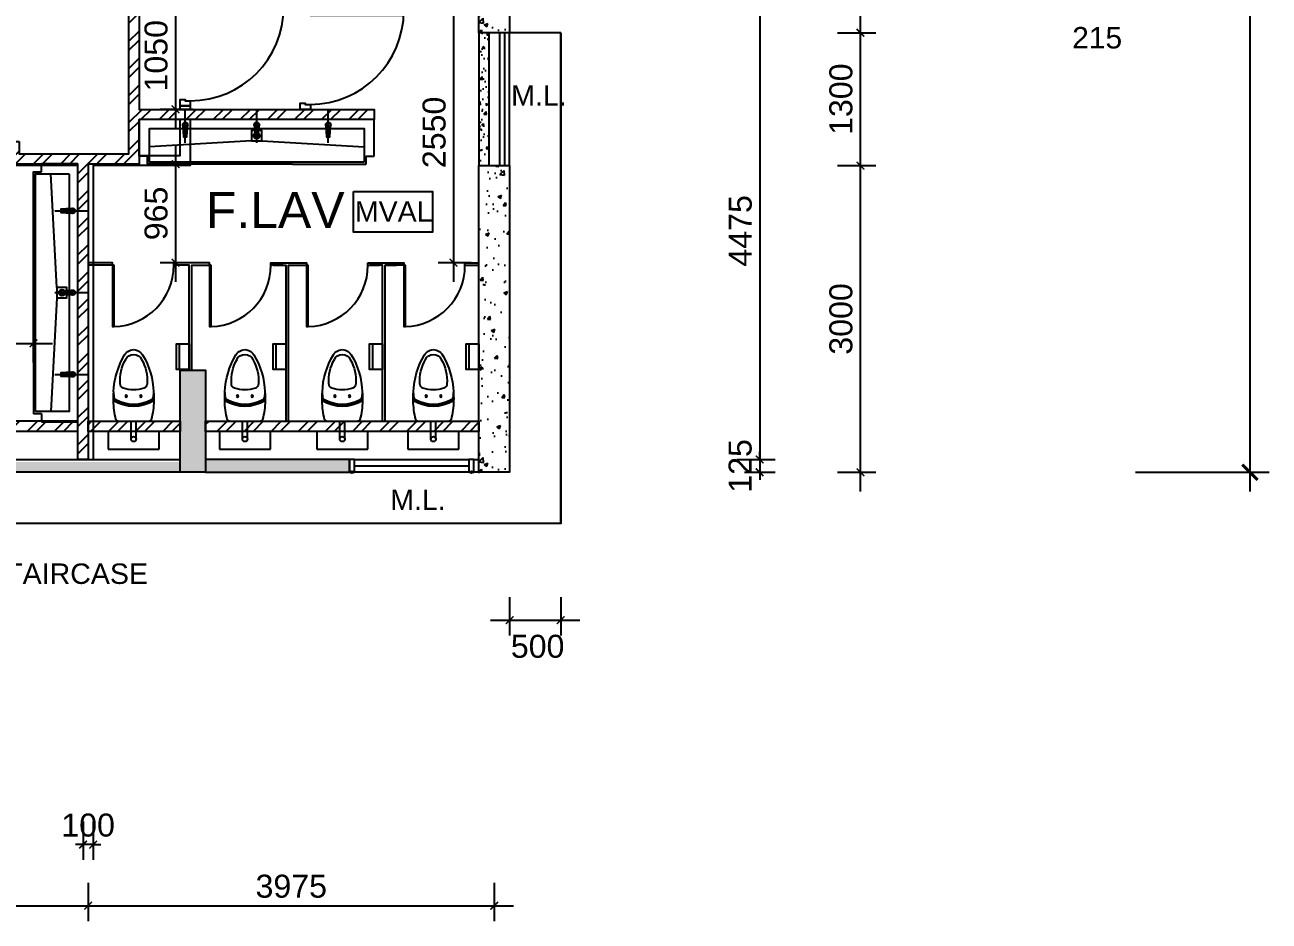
# Model space of a CAD drawing. Header units: millimetres. Extents: x 3291 to 72065, y 14527 to 43324.
# Drawn here: x 59356 to 71532, y 15609 to 24377 of the extents above; entities that cross this region are included whole.
import ezdxf
from ezdxf.enums import TextEntityAlignment as Align

# ---------------------------------------------------------------- set-up
doc = ezdxf.new("R2010")
doc.units = ezdxf.units.MM
doc.header["$MEASUREMENT"] = 0
doc.layers.get('0').update_dxf_attribs({"color": 8})
doc.layers.get('Defpoints').update_dxf_attribs({"color": 8})
doc.layers.add('00-NONPLOT', color=8, linetype='Continuous', plot=False)
for name, color, linetype in [('Architectural Features', 8, 'Continuous'), ('CP-Code', 8, 'Continuous'), ('Door', 8, 'Continuous'), ('F.A.', 8, 'Continuous'), ('GBP Dim', 8, 'Continuous'), ('GBP Text 200', 8, 'Continuous'), ('GBP_MARKS', 8, 'Continuous'), ('hatch', 8, 'Continuous'), ('LOUVRE', 8, 'Continuous'), ('LP - WC', 8, 'Continuous'), ('LP-Sanitary', 8, 'Continuous'), ('metal louvres', 8, 'Continuous'), ('santiary', 8, 'Continuous'), ('Text GBP 250', 8, 'Continuous'), ('WALL-NEW', 8, 'Continuous'), ('WALL-STRUCTURE', 8, 'Continuous'), ('WINDOW-MULLION', 8, 'Continuous')]:
    doc.layers.add(name, color=color, linetype=linetype)
doc.styles.add('BH', font='arial.ttf')
doc.dimstyles.new('200 GBP', dxfattribs={"dimscale": 1.5, "dimtxt": 150, "dimasz": 100, "dimexe": 125, "dimexo": 50, "dimgap": 50, "dimtad": 1, "dimdec": 0, "dimzin": 0, "dimdsep": 46, "dimtxsty": 'BH', "dimblk": 'ARCHTICK', "dimcen": 0.09, "dimdle": 125, "dimclrd": 9, "dimclre": 9, "dimclrt": 1, "dimadec": 0, "dimazin": 0, "dimtfac": 1, "dimtdec": 0, "dimtix": 1, "dimtmove": 2, "dimatfit": 3, "dimldrblk": 'ARCHTICK', "dimfxl": 1, "dimtolj": 1, "dimtzin": 0, "dimarcsym": 0})

# ---------------------------------------------------------------- blocks, each defined once
blk = doc.blocks.new('WINDOW MULLION2')
at = {"layer": '00-NONPLOT'}
blk.add_circle((25201, 20000), 10, dxfattribs=at)
at = {"layer": 'WINDOW-MULLION', "ltscale": 100}
blk.add_lwpolyline([(25226, 20000), (25226, 20125), (25176, 20125), (25176, 20000)], close=True, dxfattribs=at)
blk = doc.blocks.new('_ArchTick')
at = {"color": 0, "const_width": 0.2}
blk.add_lwpolyline([(0.5, 0.5), (-0.5, -0.5)], dxfattribs=at)
blk = doc.blocks.new('*D48')
at = {"layer": '00-NONPLOT', "color": 9, "lineweight": -2, "transparency": 16777216}
for p, q in [((71345, 39987), (71345, 19812)), ((70225, 39800), (71532, 39800)), ((70225, 20000), (71532, 20000))]:
    blk.add_line(p, q, dxfattribs=at)
at = {"layer": 'Defpoints', "color": 0, "transparency": 16777216}
for p in [(70150, 39800), (70150, 20000), (71345, 20000)]:
    blk.add_point(p, dxfattribs=at)
at = {"layer": '00-NONPLOT', "color": 9, "lineweight": -2, "transparency": 16777216, "xscale": 150, "yscale": 150, "zscale": 150}
for p, rotation in [((71345, 39800), 90), ((71345, 20000), 270)]:
    blk.add_blockref('_ArchTick', p, dxfattribs=dict(at, rotation=rotation))
at = {"layer": '00-NONPLOT', "color": 1, "transparency": 16777216, "insert": (71079, 29900), "char_height": 375, "attachment_point": 5, "rotation": 90, "style": 'BH'}
blk.add_mtext('\\A1;19800', dxfattribs=at)
blk = doc.blocks.new('*D65')
at = {"layer": 'Defpoints', "color": 0, "transparency": 16777216}
for p in [(55000, 20000), (59975, 19872), (59975, 15759)]:
    blk.add_point(p, dxfattribs=at)
at = {"layer": 'GBP Dim', "color": 9, "lineweight": -2, "transparency": 16777216}
for p, q in [((55000, 15984), (55000, 15609)), ((59975, 15984), (59975, 15609)), ((54813, 15759), (60163, 15759))]:
    blk.add_line(p, q, dxfattribs=at)
at = {"layer": 'GBP Dim', "color": 9, "lineweight": -2, "transparency": 16777216, "xscale": 75, "yscale": 75, "zscale": 75, "rotation": 180}
blk.add_blockref('_ArchTick', (55000, 15759), dxfattribs=at)
at = {"layer": 'GBP Dim', "color": 9, "lineweight": -2, "transparency": 16777216, "xscale": 75, "yscale": 75, "zscale": 75}
blk.add_blockref('_ArchTick', (59975, 15759), dxfattribs=at)
at = {"layer": 'GBP Dim', "transparency": 16777216, "insert": (57488, 15949), "char_height": 225, "attachment_point": 5, "style": 'BH'}
blk.add_mtext('\\A1;4975', dxfattribs=at)
blk = doc.blocks.new('*D66')
at = {"layer": 'Defpoints', "color": 0, "transparency": 16777216}
for p in [(59975, 19872), (63950, 19872), (63950, 15759)]:
    blk.add_point(p, dxfattribs=at)
at = {"layer": 'GBP Dim', "color": 9, "lineweight": -2, "transparency": 16777216}
for p, q in [((59975, 15984), (59975, 15609)), ((63950, 15984), (63950, 15609)), ((59788, 15759), (64138, 15759))]:
    blk.add_line(p, q, dxfattribs=at)
at = {"layer": 'GBP Dim', "color": 9, "lineweight": -2, "transparency": 16777216, "xscale": 75, "yscale": 75, "zscale": 75, "rotation": 180}
blk.add_blockref('_ArchTick', (59975, 15759), dxfattribs=at)
at = {"layer": 'GBP Dim', "color": 9, "lineweight": -2, "transparency": 16777216, "xscale": 75, "yscale": 75, "zscale": 75}
blk.add_blockref('_ArchTick', (63950, 15759), dxfattribs=at)
at = {"layer": 'GBP Dim', "transparency": 16777216, "insert": (61963, 15949), "char_height": 225, "attachment_point": 5, "style": 'BH'}
blk.add_mtext('\\A1;3975', dxfattribs=at)
blk = doc.blocks.new('*D67')
at = {"layer": 'Defpoints', "color": 0, "transparency": 16777216}
for p in [(64100, 19872), (64600, 19372), (64600, 18553)]:
    blk.add_point(p, dxfattribs=at)
at = {"layer": 'GBP Dim', "color": 9, "lineweight": -2, "transparency": 16777216}
for p, q in [((64100, 18778), (64100, 18403)), ((64600, 18778), (64600, 18403)), ((63912, 18553), (64788, 18553))]:
    blk.add_line(p, q, dxfattribs=at)
at = {"layer": 'GBP Dim', "color": 9, "lineweight": -2, "transparency": 16777216, "xscale": 75, "yscale": 75, "zscale": 75, "rotation": 180}
blk.add_blockref('_ArchTick', (64100, 18553), dxfattribs=at)
at = {"layer": 'GBP Dim', "color": 9, "lineweight": -2, "transparency": 16777216, "xscale": 75, "yscale": 75, "zscale": 75}
blk.add_blockref('_ArchTick', (64600, 18553), dxfattribs=at)
at = {"layer": 'GBP Dim', "transparency": 16777216, "insert": (64374, 18296), "char_height": 225, "attachment_point": 5, "style": 'BH'}
blk.add_mtext('\\A1;500', dxfattribs=at)
blk = doc.blocks.new('*D73')
at = {"layer": 'Defpoints', "color": 0, "transparency": 16777216}
for p in [(64100, 23000), (67533, 23000), (64100, 20000)]:
    blk.add_point(p, dxfattribs=at)
at = {"layer": 'GBP Dim', "color": 9, "lineweight": -2, "transparency": 16777216}
for p, q in [((67533, 19812), (67533, 23188)), ((67308, 23000), (67683, 23000)), ((67308, 20000), (67683, 20000))]:
    blk.add_line(p, q, dxfattribs=at)
at = {"layer": 'GBP Dim', "color": 9, "lineweight": -2, "transparency": 16777216, "xscale": 75, "yscale": 75, "zscale": 75}
for p, rotation in [((67533, 23000), 90), ((67533, 20000), 270)]:
    blk.add_blockref('_ArchTick', p, dxfattribs=dict(at, rotation=rotation))
at = {"layer": 'GBP Dim', "transparency": 16777216, "insert": (67343, 21500), "char_height": 225, "attachment_point": 5, "rotation": 90, "style": 'BH'}
blk.add_mtext('\\A1;3000', dxfattribs=at)
blk = doc.blocks.new('*D74')
at = {"layer": 'Defpoints', "color": 0, "transparency": 16777216}
for p in [(64100, 24300), (67533, 24300), (64100, 23000)]:
    blk.add_point(p, dxfattribs=at)
at = {"layer": 'GBP Dim', "color": 9, "lineweight": -2, "transparency": 16777216}
for p, q in [((67533, 22813), (67533, 24487)), ((67308, 24300), (67683, 24300)), ((67308, 23000), (67683, 23000))]:
    blk.add_line(p, q, dxfattribs=at)
at = {"layer": 'GBP Dim', "color": 9, "lineweight": -2, "transparency": 16777216, "xscale": 75, "yscale": 75, "zscale": 75}
for p, rotation in [((67533, 24300), 90), ((67533, 23000), 270)]:
    blk.add_blockref('_ArchTick', p, dxfattribs=dict(at, rotation=rotation))
at = {"layer": 'GBP Dim', "transparency": 16777216, "insert": (67343, 23650), "char_height": 225, "attachment_point": 5, "rotation": 90, "style": 'BH'}
blk.add_mtext('\\A1;1300', dxfattribs=at)
blk = doc.blocks.new('*D75')
at = {"layer": 'Defpoints', "color": 0, "transparency": 16777216}
for p in [(64100, 26950), (67533, 26950), (64100, 24300)]:
    blk.add_point(p, dxfattribs=at)
at = {"layer": 'GBP Dim', "color": 9, "lineweight": -2, "transparency": 16777216}
for p, q in [((67533, 24112), (67533, 27137)), ((67308, 26950), (67683, 26950)), ((67308, 24300), (67683, 24300))]:
    blk.add_line(p, q, dxfattribs=at)
at = {"layer": 'GBP Dim', "color": 9, "lineweight": -2, "transparency": 16777216, "xscale": 75, "yscale": 75, "zscale": 75}
for p, rotation in [((67533, 26950), 90), ((67533, 24300), 270)]:
    blk.add_blockref('_ArchTick', p, dxfattribs=dict(at, rotation=rotation))
at = {"layer": 'GBP Dim', "transparency": 16777216, "insert": (67343, 25625), "char_height": 225, "attachment_point": 5, "rotation": 90, "style": 'BH'}
blk.add_mtext('\\A1;2650', dxfattribs=at)
blk = doc.blocks.new('*D112')
at = {"layer": 'Defpoints', "color": 0, "transparency": 16777216}
for p in [(62937, 24600), (62937, 20125), (66547, 20125)]:
    blk.add_point(p, dxfattribs=at)
at = {"layer": 'GBP Dim', "color": 9, "lineweight": -2, "transparency": 16777216}
for p, q in [((66547, 24787), (66547, 19937)), ((66322, 24600), (66697, 24600)), ((66322, 20125), (66697, 20125))]:
    blk.add_line(p, q, dxfattribs=at)
at = {"layer": 'GBP Dim', "color": 9, "lineweight": -2, "transparency": 16777216, "xscale": 75, "yscale": 75, "zscale": 75}
for p, rotation in [((66547, 24600), 90), ((66547, 20125), 270)]:
    blk.add_blockref('_ArchTick', p, dxfattribs=dict(at, rotation=rotation))
at = {"layer": 'GBP Dim', "transparency": 16777216, "insert": (66358, 22362), "char_height": 225, "attachment_point": 5, "rotation": 90, "style": 'BH'}
blk.add_mtext('\\A1;4475', dxfattribs=at)
blk = doc.blocks.new('WC conceal')
at = {"layer": 'LP - WC'}
for p, q in [((1853151, 576576), (1853326, 576576)), ((1853151, 576076), (1853151, 576576)), ((1853326, 576576), (1853326, 576076)), ((1853251, 576351), (1853426, 576351)), ((1853251, 576301), (1853426, 576301)), ((1853326, 576076), (1853151, 576076))]:
    blk.add_line(p, q, dxfattribs=at)
at = {"layer": 'LP - WC', "ltscale": 6}
blk.add_line((1853426, 576173), (1853426, 576479), dxfattribs=at)
for centre in [(1853670, 576397), (1853670, 576254)]:
    blk.add_circle(centre, 9.25, dxfattribs=at)
for centre, radius, start, end in [((1853446, 576479), 20, 104.0459, 180), ((1853646, 575681), 843, 91.3409, 104.0459), ((1853955, 576326), 384, 149.0267, 210.9733), ((1853955, 576326), 379, 148.5504, 211.4496), ((1853955, 576326), 364, 151.4184, 208.5816), ((1853646, 575681), 843, 85.4882, 91.3409), ((1853665, 576481), 34.9, 88.7241, 147.4167), ((1853779, 575681), 843, 94.5118, 97.6998), ((1853685, 575764), 758, 59.0241, 87.9279), ((1853947, 576343), 214, 156.5374, 184.5868), ((1853791, 576416), 42.2, 90.0787, 162.9518), ((1853822, 576041), 418, 60.0668, 94.2184), ((1853947, 576309), 214, 175.4132, 203.4626), ((1853996, 576329), 81.9, 357.6378, 64.8012), ((1853996, 576322), 81.9, 295.1988, 2.3622), ((1854020, 576322), 107, 1.9768, 66.4888), ((1854020, 576329), 107, 293.5112, 358.0232), ((1853685, 576888), 758, 272.0721, 300.9759), ((1853791, 576236), 42.2, 197.0482, 269.9213), ((1853822, 576611), 418, 265.7816, 299.9332), ((1853446, 576173), 20, 180, 255.9541), ((1853646, 576971), 843, 255.9541, 268.6591), ((1853646, 576971), 843, 268.6591, 274.5118), ((1853665, 576170), 34.9, 212.5833, 271.2759), ((1853779, 576971), 843, 262.3002, 265.4882)]:
    blk.add_arc(centre, radius, start, end, dxfattribs=at)
at = {"layer": 'LP - WC', "extrusion": (0, 0, -1)}
blk.add_ellipse((1853251, 576326), major_axis=(17.7, 17.7), ratio=1, start_param=-0.785398, end_param=5.497787, dxfattribs=at)
blk = doc.blocks.new('*D149')
at = {"layer": 'Defpoints', "color": 0, "transparency": 16777216}
for p in [(63800, 24600), (63551, 22050), (63800, 22050)]:
    blk.add_point(p, dxfattribs=at)
at = {"layer": 'GBP Dim', "color": 9, "lineweight": -2, "transparency": 16777216}
for p, q in [((63551, 24787), (63551, 21862)), ((63725, 24600), (63401, 24600)), ((63725, 22050), (63401, 22050))]:
    blk.add_line(p, q, dxfattribs=at)
at = {"layer": 'GBP Dim', "color": 9, "lineweight": -2, "transparency": 16777216, "xscale": 75, "yscale": 75, "zscale": 75}
for p, rotation in [((63551, 24600), 90), ((63551, 22050), 270)]:
    blk.add_blockref('_ArchTick', p, dxfattribs=dict(at, rotation=rotation))
at = {"layer": 'GBP Dim', "transparency": 16777216, "insert": (63362, 23325), "char_height": 225, "attachment_point": 5, "rotation": 90, "style": 'BH'}
blk.add_mtext('\\A1;2550', dxfattribs=at)
blk = doc.blocks.new('*D150')
at = {"layer": 'Defpoints', "color": 0, "transparency": 16777216}
for p in [(59440, 21261), (58125, 21000), (59440, 21000)]:
    blk.add_point(p, dxfattribs=at)
at = {"layer": 'GBP Dim', "color": 9, "lineweight": -2, "transparency": 16777216}
for p, q in [((58125, 21075), (58125, 21411)), ((59440, 21075), (59440, 21411)), ((57938, 21261), (59627, 21261))]:
    blk.add_line(p, q, dxfattribs=at)
at = {"layer": 'GBP Dim', "color": 9, "lineweight": -2, "transparency": 16777216, "xscale": 75, "yscale": 75, "zscale": 75, "rotation": 180}
blk.add_blockref('_ArchTick', (58125, 21261), dxfattribs=at)
at = {"layer": 'GBP Dim', "color": 9, "lineweight": -2, "transparency": 16777216, "xscale": 75, "yscale": 75, "zscale": 75}
blk.add_blockref('_ArchTick', (59440, 21261), dxfattribs=at)
at = {"layer": 'GBP Dim', "transparency": 16777216, "insert": (58783, 21450), "char_height": 225, "attachment_point": 5, "style": 'BH'}
blk.add_mtext('\\A1;1315', dxfattribs=at)
blk = doc.blocks.new('*D31')
at = {"layer": 'Defpoints', "color": 0, "transparency": 16777216}
for p in [(59925, 20125), (60025, 20125), (59925, 16357)]:
    blk.add_point(p, dxfattribs=at)
at = {"layer": 'GBP Dim', "color": 9, "lineweight": -2, "transparency": 16777216}
for p, q in [((59925, 16582), (59925, 16207)), ((60025, 16582), (60025, 16207)), ((59925, 16357), (59850, 16357)), ((60025, 16357), (59925, 16357)), ((60025, 16357), (60100, 16357))]:
    blk.add_line(p, q, dxfattribs=at)
at = {"layer": 'GBP Dim', "color": 9, "lineweight": -2, "transparency": 16777216, "xscale": 75, "yscale": 75, "zscale": 75}
blk.add_blockref('_ArchTick', (59925, 16357), dxfattribs=at)
at = {"layer": 'GBP Dim', "color": 9, "lineweight": -2, "transparency": 16777216, "xscale": 75, "yscale": 75, "zscale": 75, "rotation": 180}
blk.add_blockref('_ArchTick', (60025, 16357), dxfattribs=at)
at = {"layer": 'GBP Dim', "transparency": 16777216, "insert": (59975, 16547), "char_height": 225, "attachment_point": 5, "style": 'BH'}
blk.add_mtext('\\A1;100', dxfattribs=at)
blk = doc.blocks.new('*D45')
at = {"layer": 'Defpoints', "color": 0, "transparency": 16777216}
for p in [(66322, 20125), (66322, 20000), (66547, 20000)]:
    blk.add_point(p, dxfattribs=at)
at = {"layer": 'GBP Dim', "color": 9, "lineweight": -2, "transparency": 16777216}
for p, q in [((66397, 20125), (66697, 20125)), ((66547, 20125), (66547, 20200)), ((66547, 20125), (66547, 20000)), ((66397, 20000), (66697, 20000)), ((66547, 20000), (66547, 19925))]:
    blk.add_line(p, q, dxfattribs=at)
at = {"layer": 'GBP Dim', "color": 9, "lineweight": -2, "transparency": 16777216, "xscale": 75, "yscale": 75, "zscale": 75}
for p, rotation in [((66547, 20125), 270), ((66547, 20000), 90)]:
    blk.add_blockref('_ArchTick', p, dxfattribs=dict(at, rotation=rotation))
at = {"layer": 'GBP Dim', "transparency": 16777216, "insert": (66357, 20062), "char_height": 225, "attachment_point": 5, "rotation": 90, "style": 'BH'}
blk.add_mtext('\\A1;125', dxfattribs=at)
blk = doc.blocks.new('21321321')
at = {"layer": 'Door'}
for points in [[(32661, 23313), (32661, 23250), (32611, 23250), (32611, 23263), (32561, 23263), (32561, 23313), (32661, 23313)], [(32561, 22348), (31646, 22348), (31646, 22393), (32561, 22393), (32561, 22348)], [(32561, 22298), (32661, 22298), (32661, 22360), (32611, 22360), (32611, 22348), (32561, 22348), (32561, 22298)]]:
    blk.add_lwpolyline(points, dxfattribs=at)
blk.add_arc((32561, 22348), 915, 90, 179.9977, dxfattribs=at)
blk = doc.blocks.new('A$C413018BA')
at = {"layer": 'LP-Sanitary'}
for p, q in [((-1050, 191), (-1050, 508)), ((-350, 191), (-350, 508)), ((350, 191), (350, 508)), ((800, 417), (-1500, 417)), ((-1500, 60), (-1500, 417)), ((800, 60), (800, 417)), ((-400, 210), (-1400, 152)), ((-300, 210), (700, 152)), ((-1424, 60), (-1500, 60)), ((724, 60), (800, 60))]:
    blk.add_line(p, q, dxfattribs=at)
for points in [[(700, 2), (-1400, 2), (-1400, 326, -0.414214), (-1396, 330), (700, 330), (700, 2)], [(-1056, 348), (-1056, 275, 1), (-1044, 275), (-1044, 348)], [(-356, 348), (-356, 275, 1), (-344, 275), (-344, 348)], [(344, 348), (344, 275, 1), (356, 275), (356, 348)], [(0, -18), (-1416, -18, -0.414214), (-1420, -14), (-1420, 56, 0.414214), (-1424, 60)], [(0, -18), (716, -18, 0.414214), (720, -14), (720, 56, -0.414214), (724, 60)]]:
    blk.add_lwpolyline(points, format="xyb", dxfattribs=at)
for points in [[(-1073, 355), (-1066, 249), (-1035, 249), (-1028, 355)], [(-373, 355), (-366, 249), (-335, 249), (-328, 355)], [(327, 355), (334, 249), (365, 249), (372, 355)]]:
    blk.add_lwpolyline(points, dxfattribs=at)
blk.add_lwpolyline([(-400, 210), (-300, 210), (-300, 310), (-400, 310)], close=True, dxfattribs=at)
for centre, radius in [((-1050, 366), 25), ((-1050, 366), 18.8), ((-350, 366), 25), ((-350, 366), 18.8), ((350, 366), 25), ((350, 366), 18.8), ((-350, 260), 30), ((-350, 260), 25)]:
    blk.add_circle(centre, radius, dxfattribs=at)
blk = doc.blocks.new('A$C687658A5')
at = {"layer": 'LP-Sanitary'}
for p, q in [((550, 209), (550, 526)), ((1350, 209), (1350, 526)), ((2150, 209), (2150, 526)), ((2613, 435), (88, 435)), ((88, 78), (88, 435)), ((2613, 78), (2613, 435)), ((1300, 228), (188, 170)), ((1400, 228), (2513, 170)), ((164, 78), (88, 78)), ((2537, 78), (2613, 78))]:
    blk.add_line(p, q, dxfattribs=at)
for points in [[(528, 373), (534, 267), (566, 267), (572, 373)], [(1328, 373), (1334, 267), (1366, 267), (1372, 373)], [(2128, 373), (2134, 267), (2166, 267), (2172, 373)]]:
    blk.add_lwpolyline(points, dxfattribs=at)
for points in [[(544, 366), (544, 293, 1), (556, 293), (556, 366)], [(1344, 366), (1344, 293, 1), (1356, 293), (1356, 366)], [(2144, 366), (2144, 293, 1), (2156, 293), (2156, 366)], [(2513, 20), (188, 20), (188, 344, -0.414214), (192, 348), (2513, 348), (2513, 20)], [(1700, 0), (172, 0, -0.414214), (168, 4), (168, 74, 0.414214), (164, 78)], [(1700, 0), (2529, 0, 0.414214), (2533, 4), (2533, 74, -0.414214), (2537, 78)]]:
    blk.add_lwpolyline(points, format="xyb", dxfattribs=at)
blk.add_lwpolyline([(1300, 228), (1400, 228), (1400, 328), (1300, 328)], close=True, dxfattribs=at)
for centre, radius in [((550, 384), 25), ((550, 384), 18.8), ((1350, 384), 25), ((1350, 384), 18.8), ((2150, 384), 25), ((2150, 384), 18.8), ((1350, 278), 30), ((1350, 278), 25)]:
    blk.add_circle(centre, radius, dxfattribs=at)
blk = doc.blocks.new('*D165')
at = {"layer": 'Defpoints', "color": 0, "transparency": 16777216}
for p in [(61079, 23015), (60831, 22050), (61079, 22050)]:
    blk.add_point(p, dxfattribs=at)
at = {"layer": 'GBP Dim', "color": 9, "lineweight": -2, "transparency": 16777216}
for p, q in [((60831, 23202), (60831, 21862)), ((61004, 23015), (60681, 23015)), ((61004, 22050), (60681, 22050))]:
    blk.add_line(p, q, dxfattribs=at)
at = {"layer": 'GBP Dim', "color": 9, "lineweight": -2, "transparency": 16777216, "xscale": 75, "yscale": 75, "zscale": 75}
for p, rotation in [((60831, 23015), 90), ((60831, 22050), 270)]:
    blk.add_blockref('_ArchTick', p, dxfattribs=dict(at, rotation=rotation))
at = {"layer": 'GBP Dim', "transparency": 16777216, "insert": (60641, 22532), "char_height": 225, "attachment_point": 5, "rotation": 90, "style": 'BH'}
blk.add_mtext('\\A1;965', dxfattribs=at)
blk = doc.blocks.new('*D166')
at = {"layer": 'Defpoints', "color": 0, "transparency": 16777216}
for p in [(61079, 24600), (60831, 23550), (61079, 23550)]:
    blk.add_point(p, dxfattribs=at)
at = {"layer": 'GBP Dim', "color": 9, "lineweight": -2, "transparency": 16777216}
for p, q in [((60831, 24787), (60831, 23362)), ((61004, 24600), (60681, 24600)), ((61004, 23550), (60681, 23550))]:
    blk.add_line(p, q, dxfattribs=at)
at = {"layer": 'GBP Dim', "color": 9, "lineweight": -2, "transparency": 16777216, "xscale": 75, "yscale": 75, "zscale": 75}
for p, rotation in [((60831, 24600), 90), ((60831, 23550), 270)]:
    blk.add_blockref('_ArchTick', p, dxfattribs=dict(at, rotation=rotation))
at = {"layer": 'GBP Dim', "transparency": 16777216, "insert": (60641, 24075), "char_height": 225, "attachment_point": 5, "rotation": 90, "style": 'BH'}
blk.add_mtext('\\A1;1050', dxfattribs=at)

msp = doc.modelspace()

# ---------------------------------------------------------------- hatches: boundary and pattern name
at = {"layer": 'hatch'}
h = msp.add_hatch(dxfattribs=at)
h.set_pattern_fill('AR-CONC', color=256, scale=2, style=0)
h.set_pattern_definition([(50, (63800, 24300), (364.37, -31.878), [38.1, -419.1]), (355, (63800, 24300), (-70.486, 382.113), [30.48, -335.28]), (100.451, (63830.36, 24297.34), (293.885, 350.233), [32.38, -356.18]), (46.184, (63800, 24401.6), (542.16, -84.085), [57.15, -628.65]), (96.636, (63845.2, 24394.6), (474.81, 494.85), [48.57, -534.27]), (351.184, (63800, 24401.6), (474.81, 494.85), [45.72, -502.92]), (21, (63850.8, 24376.2), (303.23, -204.53), [38.1, -419.1]), (326, (63850.8, 24376.2), (123.604, 368.376), [30.48, -335.28]), (71.451, (63876.07, 24359.16), (426.833, 163.846), [32.38, -356.18]), (37.5, (63800, 24300), (6.177, 169.11), [0, -331.216, 0, -340.36, 0, -336.55]), (7.5, (63800, 24300), (133.639, 200.361), [0, -194.056, 0, -323.596, 0, -128.27]), (327.5, (63686.72, 24300), (271.181, -11.4575), [0, -127, 0, -396.24, 0, -525.78]), (317.5, (63635.92, 24300), (296.258, 50.853), [0, -165.1, 0, -263.144, 0, -373.38])])
h.paths.add_polyline_path([(63800.22809, 24300), (63800, 24300), (63800, 27100), (64100.00006, 27100), (64100.00006, 24300)])
h = msp.add_hatch(dxfattribs=at)
h.set_pattern_fill('ANSI32', color=256, scale=500, style=0)
h.set_pattern_definition([(45, (59200, 20125), (-132.5825, 132.5825), []), (45, (59288.39, 20125), (-132.5825, 132.5825), [])])
h.paths.add_polyline_path([(59300.00001, 23235.00001), (59300.00001, 23114.99998), (60375, 23114.99998), (60375, 24600), (60475, 24599.99999), (60474.99992, 23549.90124), (62775.04939, 23549.89998), (62775.00011, 23449.90113), (60475.00011, 23449.90113), (60474.99992, 23014.99998), (59974.99996, 23014.99998), (59974.9999, 20124.99998), (59874.99988, 20124.99999), (59874.99987, 23014.99998), (59200.00004, 23014.99998), (59200.00003, 23235.00001)])
h = msp.add_hatch(dxfattribs=at)
h.set_pattern_fill('AR-CONC', color=256, scale=30, style=0)
h.set_pattern_definition([(50, (567490.6, -92603.19), (215.178055, -18.82564), [22.5, -247.5]), (355, (567490.6, -92603.19), (-41.6254, 225.65764), [18, -198]), (100.451444, (567508.54, -92604.76), (173.55265, 206.832), [19.12206, -210.34263]), (46.1842, (567490.6, -92543.2), (320.1724, -49.65578), [33.75, -371.25]), (96.635635, (567517.3, -92547.33), (280.39858, 292.23558), [28.6831, -315.51413]), (351.184164, (567490.6, -92543.2), (280.39858, 292.23558), [27, -297]), (21, (567520.6, -92558.19), (179.072116, -120.78567), [22.5, -247.5]), (326, (567520.6, -92558.19), (72.9946, 217.54501), [18, -198]), (71.451445, (567535.53, -92568.25), (252.06671, 96.75935), [19.12206, -210.34263]), (37.5, (567490.604, -92603.19), (3.647957, 99.868156), [0, -195.6, 0, -201, 0, -198.75]), (7.5, (567490.6, -92603.19), (78.920861, 118.323514), [0, -114.6, 0, -191.1, 0, -75.75]), (327.5, (567423.704, -92603.19), (160.146731, -6.766462), [0, -75, 0, -234, 0, -310.5]), (317.5, (567393.7, -92603.19), (174.95585, 30.031495), [0, -97.5, 0, -155.4, 0, -220.5])])
h.paths.add_polyline_path([(63900, 24300), (63800.22809, 24300), (63800.10435, 23000.00291), (63899.99994, 23000)])
h = msp.add_hatch(dxfattribs=at)
h.set_pattern_fill('AR-CONC', color=256, scale=2, style=0)
h.set_pattern_definition([(50, (63800, 20000), (364.37, -31.878), [38.1, -419.1]), (355, (63800, 20000), (-70.486, 382.113), [30.48, -335.28]), (100.451, (63830.36, 19997.34), (293.885, 350.233), [32.38, -356.18]), (46.184, (63800, 20101.6), (542.16, -84.085), [57.15, -628.65]), (96.636, (63845.2, 20094.6), (474.81, 494.85), [48.57, -534.27]), (351.184, (63800, 20101.6), (474.81, 494.85), [45.72, -502.92]), (21, (63850.8, 20076.2), (303.23, -204.53), [38.1, -419.1]), (326, (63850.8, 20076.2), (123.604, 368.376), [30.48, -335.28]), (71.451, (63876.07, 20059.16), (426.833, 163.846), [32.38, -356.18]), (37.5, (63800, 20000), (6.177, 169.11), [0, -331.216, 0, -340.36, 0, -336.55]), (7.5, (63800, 20000), (133.639, 200.361), [0, -194.056, 0, -323.596, 0, -128.27]), (327.5, (63686.72, 20000), (271.181, -11.4575), [0, -127, 0, -396.24, 0, -525.78]), (317.5, (63635.92, 20000), (296.258, 50.853), [0, -165.1, 0, -263.144, 0, -373.38])])
h.paths.add_polyline_path([(63800.00006, 23000.09874), (64100.00006, 23000.09874), (64099.99994, 20000), (63800, 20000)])
h = msp.add_hatch(dxfattribs=at)
h.set_pattern_fill('AR-CONC', color=256, scale=30, style=0)
h.set_pattern_definition([(50, (0, 0), (215.17805, -18.82564), [22.5, -247.5]), (355, (0, 0), (-41.6254, 225.65764), [18, -198]), (100.4514, (17.93, -1.57), (173.5528, 206.83186), [19.12206, -210.3426]), (46.1842, (0, 60), (320.1723, -49.6557), [33.75, -371.25]), (96.6356, (26.68, 55.86), (280.3988, 292.2354), [28.6831, -315.5139]), (351.1842, (0, 60), (280.3986, 292.2356), [27, -297]), (21, (30, 45), (179.0721, -120.78567), [22.5, -247.5]), (326, (30, 45), (72.9946, 217.545), [18, -198]), (71.4514, (44.92, 34.93), (252.0668, 96.75915), [19.12206, -210.3426]), (37.5, (0, 0), (3.64796, 99.86816), [0, -195.6, 0, -201, 0, -198.75]), (7.5, (0, 0), (78.92086, 118.32351), [0, -114.6, 0, -191.1, 0, -75.75]), (327.5, (-66.9, 0), (160.14673, -6.76646), [0, -75, 0, -234, 0, -310.5]), (317.5, (-96.9, 0), (174.95585, 30.0315), [0, -97.5, 0, -155.4, 0, -220.5])])
h.paths.add_polyline_path([(60874.99994, 20099.90125), (58124.99994, 20099.8567), (58124.99994, 19999.90126), (60874.99994, 19999.90126)])
h.paths.add_polyline_path([(57874.99995, 20125), (56487.49994, 20125), (56487.49994, 20000), (57874.99995, 20000)])
h.paths.add_polyline_path([(57874.99994, 20000), (58125, 20000), (58125, 21000), (57874.99994, 21000)])
h.paths.add_polyline_path([(60875, 20000), (61125, 20000), (61125, 21000), (60875, 21000)])
h.paths.add_polyline_path([(61125, 20125), (62532.28865, 20125), (62532.28865, 20000), (61125, 20000)])
at = {"layer": 'LP-Sanitary'}
h = msp.add_hatch(dxfattribs=at)
h.set_pattern_fill('ANSI32', color=256, scale=500, style=0)
h.paths.add_polyline_path([(55099.99995, 20500), (57874.99996, 20500), (57874.99996, 20400), (55099.99995, 20400)])
h.paths.add_polyline_path([(61125, 20500), (63800.00001, 20500), (63800.00001, 20400), (61125, 20400)])
h = msp.add_hatch(dxfattribs=at)
h.set_pattern_fill('ANSI32', color=256, scale=500, style=0)
h.paths.add_polyline_path([(59874.99989, 20500), (58124.99995, 20500), (58124.99995, 20400), (59874.99989, 20400)])
h.paths.add_polyline_path([(59974.99991, 20500.00005), (60875, 20500), (60875, 20400), (59974.99991, 20400)])

# ---------------------------------------------------------------- linework, layer by layer
at = {"layer": 'Architectural Features', "ltscale": 50}
for p, q in [((64600.07313, 24300), (64100.00006, 24300)), ((64600.07313, 19500), (64600.07313, 24300))]:
    msp.add_line(p, q, dxfattribs=at)
msp.add_lwpolyline([(64600.07313, 24300), (64600.07313, 20000), (64600.07313, 19500), (64600.07313, 19500), (46125.86152, 19500), (46125.86152, 20000)], dxfattribs=at)
at = {"layer": 'F.A.', "ltscale": 750}
for points in [[(60874.99987, 23584.90126), (60874.99987, 23647.40126), (60924.99987, 23647.40126), (60924.99987, 23634.90126), (60974.99987, 23634.90126), (60974.99987, 23584.90126), (60874.99989, 23584.90126)], [(60874.99993, 23559.90102), (60874.99993, 23585), (60974.99994, 23585), (60974.99994, 23559.90097)], [(60974.99994, 23459.90088), (60974.99997, 23000), (60024.99996, 23000), (60024.9999, 20125)], [(60474.99995, 23100.00002), (60874.99997, 23100.00002), (60874.99994, 23459.90093)], [(59874.99994, 23000), (59200.00002, 23000), (59200.00002, 23024.99998)]]:
    msp.add_lwpolyline(points, dxfattribs=at)
msp.add_arc((60974.99963, 24549.90151), 915.00026, 270.000015199, 359.997690045, dxfattribs=at)
at = {"layer": 'GBP_MARKS'}
msp.add_lwpolyline([(62570.98977, 22747.42041), (63344.72694, 22747.42041), (63344.72694, 22349.65998), (62570.98977, 22349.65998)], close=True, dxfattribs=at)
at = {"layer": 'LOUVRE', "ltscale": 20}
for points in [[(64000.00006, 23000.09874), (64100.00006, 23000.09874), (64100.00006, 24300), (64000.22815, 24300.00461)], [(62582.28865, 20125), (63700.86146, 20125.09384), (63700.86146, 20000), (62582.28865, 20000)]]:
    msp.add_lwpolyline(points, close=True, dxfattribs=at)
for points in [[(64050.1141, 24300.0023), (64050.05221, 23000.00145)], [(62582.28865, 20062.45308), (63700.86146, 20062.45308)]]:
    msp.add_lwpolyline(points, dxfattribs=at)
at = {"layer": 'LP-Sanitary'}
for p, q in [((60213.2635, 22024.99982), (59974.99994, 22025.0302)), ((62880.00002, 22024.99982), (62879.99997, 20500)), ((63063.2635, 22024.99924), (62880.00002, 22024.99982))]:
    msp.add_line(p, q, dxfattribs=at)
for points in [[(60213.2635, 22024.99957), (60213.2635, 22049.99982), (59974.99994, 22049.99983)], [(60813.2635, 22025.00024), (60813.2635, 22049.99981)], [(61163.2635, 22025.00017), (61163.2635, 22049.99974), (60813.2635, 22049.99981)], [(61880.44859, 22024.99918), (61763.2635, 22024.99918), (61763.2635, 22049.99981), (62069.40583, 22049.99918)], [(61766.49124, 22049.9996), (62113.2635, 22049.99981), (62113.2635, 22025.00017)], [(62713.2635, 22025.00008), (62713.2635, 22049.99981)], [(62713.2635, 22049.99981), (63063.2635, 22049.99981), (63063.2635, 22024.99982)], [(63663.2635, 22049.99981), (63800.00006, 22049.99982)], [(63663.2635, 22025.00024), (63663.2635, 22049.99981)], [(60965.00009, 21000), (60965, 22024.99982), (60813.2635, 22024.99957)], [(60990.00009, 21000), (60990, 22024.99982), (61163.2635, 22025.00017)], [(61787.30437, 22024.99918), (61910.00002, 22024.99961), (61909.99997, 20499.99978)], [(61934.99997, 20499.99978), (61935.00002, 22024.99961), (62113.2635, 22024.99961)], [(62713.2635, 22025.00008), (62825.44859, 22024.99939)], [(62854.99997, 20500), (62855.00002, 22024.99982), (62732.30437, 22024.99939)], [(62880.00002, 22024.99982), (62993.18774, 22024.99939)], [(63663.2635, 22024.99982), (63800.00006, 22024.99982)], [(60965.00009, 21005.00009), (60840.00009, 21005.00009), (60840.00009, 21255.00009), (60965.00009, 21255.00009), (60965.00009, 21005.00009)], [(60870.00009, 21005.00009), (60870.00009, 21255.00009)], [(61909.99999, 21004.99978), (61784.99999, 21004.99978), (61784.99999, 21254.99978), (61909.99999, 21254.99978), (61909.99999, 21004.99978)], [(61814.99999, 21004.99978), (61814.99999, 21254.99978)], [(62854.99999, 21005), (62729.99999, 21005), (62729.99999, 21255), (62854.99999, 21255), (62854.99999, 21005)], [(62759.99999, 21005), (62759.99999, 21255)], [(63800.00002, 21005), (63675.00002, 21005), (63675.00002, 21255), (63800.00002, 21255), (63800.00002, 21005)], [(63705.00002, 21005), (63705.00002, 21255)]]:
    msp.add_lwpolyline(points, dxfattribs=at)
for points in [[(60229.93016, 22024.99957), (60213.2635, 22024.99957), (60213.2635, 21424.99957), (60229.93016, 21424.99957)], [(61179.93016, 22024.99957), (61163.2635, 22024.99957), (61163.2635, 21424.99957), (61179.93016, 21424.99957)], [(62129.93016, 22024.99957), (62113.2635, 22024.99957), (62113.2635, 21424.99957), (62129.93016, 21424.99957)], [(63079.93016, 22024.99957), (63063.2635, 22024.99957), (63063.2635, 21424.99957), (63079.93016, 21424.99957)]]:
    msp.add_lwpolyline(points, close=True, dxfattribs=at)
for centre in [(60212.85991, 22025.16046), (61162.85991, 22025.16046), (62112.85991, 22025.16046), (63062.85991, 22025.16046)]:
    msp.add_arc(centre, 600.40361, 271.629213025, 359.984670471, dxfattribs=at)
at = {"layer": 'WALL-NEW'}
for p, q in [((59874.99989, 20500), (58124.99995, 20500)), ((59874.99989, 20400), (58124.99995, 20400))]:
    msp.add_line(p, q, dxfattribs=at)
for points in [[(59300.00001, 23235.00001), (59300.00001, 23114.99998), (60375, 23114.99998), (60375, 24600), (60475, 24599.99999), (60474.99992, 23549.90124), (62775.04939, 23549.89998), (62775.00011, 23449.90113), (60475.00011, 23449.90113), (60474.99992, 23014.99998), (59974.99996, 23014.99998), (59974.9999, 20124.99998), (59874.99988, 20124.99999), (59874.99987, 23014.99998), (59200.00004, 23014.99998), (59200.00003, 23235.00001), (59300.00001, 23235.00001)], [(63800.22809, 24300.00461), (63800.00006, 23000.09874)], [(63899.99994, 23000.09874), (63900, 24300)], [(58125, 20125), (60875, 20125)], [(60875, 20000), (60875, 20000), (58124.99994, 20000)], [(63800, 19999.99999), (63750.86146, 20000)]]:
    msp.add_lwpolyline(points, dxfattribs=at)
for points in [[(59974.99991, 20500.00005), (60875, 20500), (60875, 20400), (59974.99991, 20400)], [(61125, 20500), (63800.00001, 20500), (63800.00001, 20400), (61125, 20400)]]:
    msp.add_lwpolyline(points, close=True, dxfattribs=at)
at = {"layer": 'WALL-NEW', "elevation": 0.00614}
for points in [[(61125, 20000), (61125, 20000), (62532.28865, 20000), (62532.28865, 20125), (61125, 20125)], [(63750.86146, 20125), (63800, 20124.9951)]]:
    msp.add_lwpolyline(points, dxfattribs=at)
at = {"layer": 'WALL-STRUCTURE'}
for points in [[(63800.22809, 24300), (63800, 24300), (63800, 27100), (64100.00006, 27100), (64100.00006, 24300), (63800.22809, 24300)], [(63800.00006, 23000.09874), (64100.00006, 23000.09874), (64099.99994, 20000), (63800, 20000), (63800.00006, 23000.09874)], [(60875, 20000), (60875, 21000), (61125, 21000), (61125, 20000)], [(61125, 20000), (60875, 20000)]]:
    msp.add_lwpolyline(points, dxfattribs=at)

# ---------------------------------------------------------------- block references
at = {"layer": 'CP-Code'}
msp.add_blockref('A$C413018BA', (61975.38517, 23032.90113), dxfattribs=at)
at = {"layer": 'CP-Code', "rotation": 270}
msp.add_blockref('A$C687658A5', (59439.99988, 23107.50001), dxfattribs=at)
at = {"layer": 'Door', "rotation": 180}
msp.add_blockref('21321321', (94710.78121, 46862.65814), dxfattribs=at)
at = {"layer": 'santiary', "xscale": -1, "rotation": 270}
for p in [(-515905.47998, -1832926.32773), (-514816.28186, -1832926.32795), (-513863.26737, -1832926.32773), (-512971.6007, -1832926.32773)]:
    msp.add_blockref('WC conceal', p, dxfattribs=at)
at = {"layer": 'WINDOW-MULLION'}
for p in [(37356.42473, 0.09384), (38524.99755, 0.09384, 0.00614)]:
    msp.add_blockref('WINDOW MULLION2', p, dxfattribs=at)

# ---------------------------------------------------------------- texts
at = {"layer": 'GBP Text 200', "style": 'BH'}
for s, insert, char_height, width, attachment_point in [('\\P{\\H0.84x;215}', (69849.64309, 24772.95032), 250, 888.004012, 2), ('-/120/120 F.R.R. FIRE PROTECTION FOR STAIRCASE', (56401.09029, 19441.17383), 200, 4574.2738485, 1)]:
    msp.add_mtext(s, dxfattribs=dict(at, insert=insert, char_height=char_height, width=width, attachment_point=attachment_point))
at = {"layer": 'GBP_MARKS', "style": 'BH'}
msp.add_text('MVAL', height=200, rotation=359.999999999, dxfattribs=at).set_placement((62585.14197, 22451.44766))
at = {"layer": 'metal louvres', "style": 'BH'}
for p in [(64386.60422, 23586.56476), (63202.53835, 19630.88091)]:
    msp.add_text('M.L.', height=200, rotation=0.000041627, dxfattribs=at).set_placement(p, align=Align.CENTER)
at = {"layer": 'Text GBP 250', "style": 'BH'}
msp.add_text('F.LAV', height=350, dxfattribs=at).set_placement((61126.41209, 22390.7759))

# ---------------------------------------------------------------- dimensions: what is measured, and where the dimension line sits
at = {"layer": '00-NONPLOT'}
dim = msp.add_linear_dim(base=(71344.98004, 20000), p1=(70150.24426, 39800), p2=(70150.24426, 20000), angle=90, dimstyle='200 GBP', override={"dimtxt": 250}, dxfattribs=at)
dim.commit()
dim.dimension.update_dxf_attribs({"geometry": '*D48', "text_midpoint": (71078.51517, 29900)})
at = {"layer": 'GBP Dim'}
for base, p1, p2, picture, middle in [((67532.73392, 26949.91932), (64100.00006, 24300), (64100.00302, 26949.91932), '*D75', (67342.855, 25624.95966)), ((60830.72556, 23549.90091), (61079.29031, 24600), (61079.29029, 23549.90091), '*D166', (60640.84664, 24074.95045)), ((66547.26863, 20125), (62937.49995, 24599.90126), (62937.49995, 20125), '*D112', (66357.85015, 22362.45063)), ((63551.43525, 22049.99982), (63800, 24600), (63800.00004, 22049.99982), '*D149', (63361.55633, 23324.99991)), ((67532.73392, 24300), (64100.00006, 23000.09874), (64100.00006, 24300), '*D74', (67342.77826, 23650.04937)), ((60830.72556, 22049.99982), (61079.29031, 23014.90113), (61079.29035, 22049.99982), '*D165', (60640.84664, 22532.45047)), ((67532.73392, 23000.09874), (64099.99994, 19999.99993), (64100.00006, 23000.09874), '*D73', (67342.77826, 21500.04934)), ((66547.26863, 20000), (66322.26863, 20125), (66322.26863, 20000), '*D45', (66357.38971, 20062.5))]:
    dim = msp.add_linear_dim(base=base, p1=p1, p2=p2, angle=90, dimstyle='200 GBP', override={"dimasz": 50, "dimexe": 100, "dimclrt": 256, "dimfxl": 150, "dimfxlon": 1}, dxfattribs=at)
    dim.commit()
    dim.dimension.update_dxf_attribs({"geometry": picture, "text_midpoint": middle})
for base, p1, p2, picture, middle in [((59439.99994, 21260.50735), (58125.00006, 21000), (59439.99994, 21000), '*D150', (58782.5, 21450.46302)), ((59924.99988, 16356.74614), (60024.9999, 20125), (59924.99988, 20125), '*D31', (59974.99989, 16546.62506)), ((59975.00001, 15758.94555), (55000, 20000), (59975.00001, 19871.67297), '*D65', (57487.50001, 15948.82447)), ((63950, 15758.94555), (59975.00001, 19871.67297), (63950, 19871.67309), '*D66', (61962.50001, 15948.90121))]:
    dim = msp.add_linear_dim(base=base, p1=p1, p2=p2, dimstyle='200 GBP', override={"dimasz": 50, "dimexe": 100, "dimclrt": 256, "dimfxl": 150, "dimfxlon": 1}, dxfattribs=at)
    dim.commit()
    dim.dimension.update_dxf_attribs({"geometry": picture, "text_midpoint": middle})
dim = msp.add_linear_dim(base=(64600.07313, 18552.58311), p1=(64099.99994, 19871.67314), p2=(64600.07313, 19371.67314), dimstyle='200 GBP', override={"dimasz": 50, "dimexe": 100, "dimclrt": 256, "dimfxl": 150, "dimfxlon": 1}, dxfattribs=at)
dim.commit()
dim.dimension.update_dxf_attribs({"geometry": '*D67', "text_midpoint": (64373.82703, 18296.4306), "dimtype": 160})

doc.saveas('drawing.dxf')
